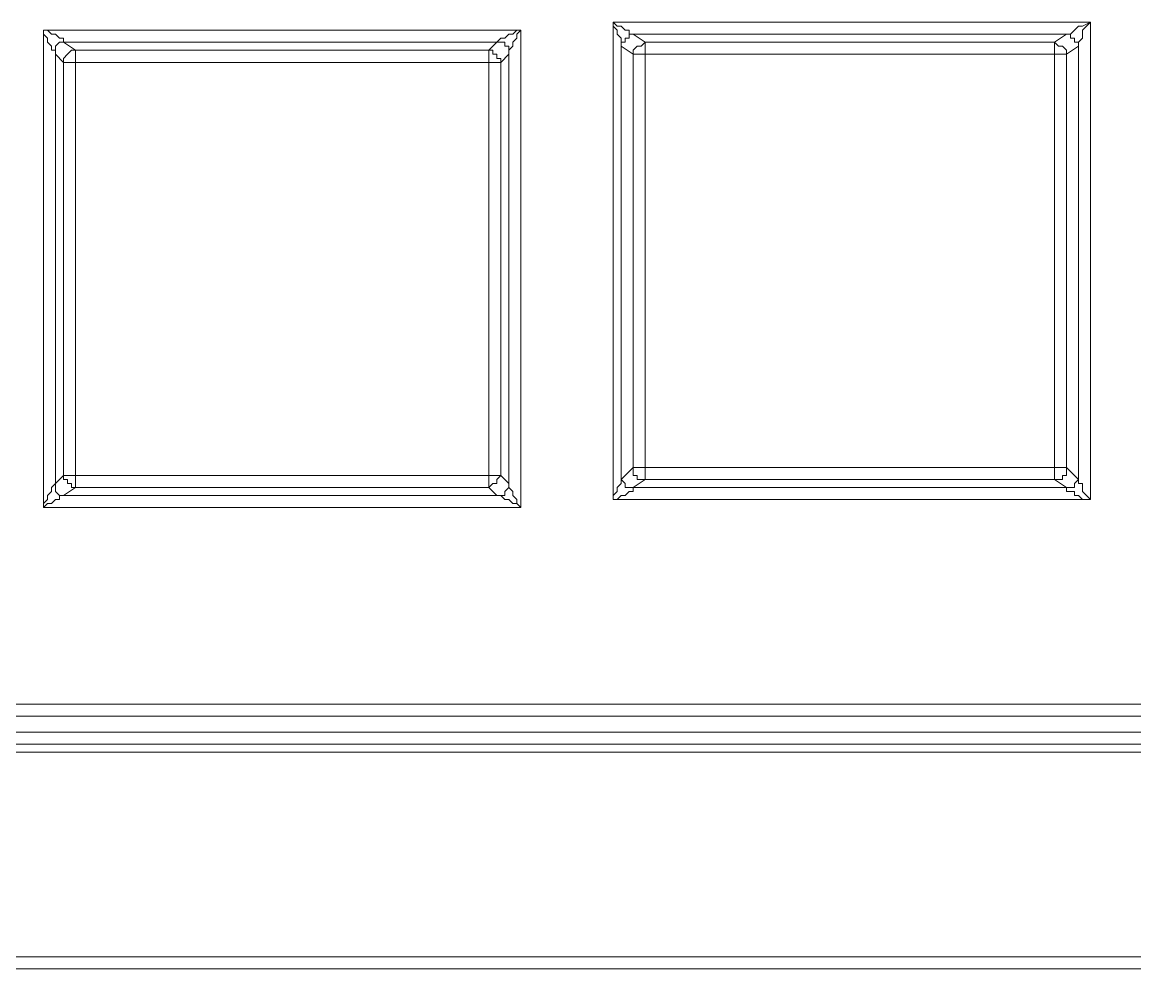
# Model space of a CAD drawing. Header units: centimetres. Extents: x -12.2 to 12.2, y -6.1 to 6.1.
# Drawn here: x -11.273 to -10.295, y -6.126 to -5.294 of the extents above; entities that cross this region are included whole.
import ezdxf

# ---------------------------------------------------------------- set-up
doc = ezdxf.new("R2010")
doc.units = ezdxf.units.CM
doc.header["$MEASUREMENT"] = 0
doc.layers.add('Camada 1', color=7, linetype='Continuous')

msp = doc.modelspace()

# ---------------------------------------------------------------- linework, layer by layer
at = {"layer": 'Camada 1', "lineweight": 9}
for points in [[(-11.25426, -5.30056), (-11.25426, -5.30056), (-10.83445, -5.30056), (-10.83445, -5.30056)], [(-11.25426, -5.72037), (-11.25426, -5.72037), (-11.25426, -5.30056), (-11.25426, -5.30056)], [(-10.83445, -5.30056), (-10.83445, -5.30056), (-10.83445, -5.72037), (-10.83445, -5.72037)], [(-10.75331, -5.29351), (-10.75331, -5.29351), (-10.33351, -5.29351), (-10.33351, -5.29351)], [(-10.75331, -5.71331), (-10.75331, -5.71331), (-10.75331, -5.29351), (-10.75331, -5.29351)], [(-10.33351, -5.29351), (-10.33351, -5.29351), (-10.33351, -5.71331), (-10.33351, -5.71331)], [(-10.85562, -5.31114), (-10.85562, -5.31114), (-11.23662, -5.31114), (-11.23662, -5.31114)], [(-11.23662, -5.31114), (-11.23662, -5.31114), (-11.22604, -5.3182), (-11.22604, -5.3182)], [(-10.86267, -5.3182), (-10.86267, -5.3182), (-10.85562, -5.31114), (-10.85562, -5.31114)], [(-10.35467, -5.30409), (-10.35467, -5.30409), (-10.73567, -5.30409), (-10.73567, -5.30409)], [(-10.73567, -5.30409), (-10.73567, -5.30409), (-10.72509, -5.31114), (-10.72509, -5.31114)], [(-10.72509, -5.31114), (-10.72509, -5.31114), (-10.36526, -5.31114), (-10.36526, -5.31114)], [(-10.36526, -5.31114), (-10.36526, -5.31114), (-10.35467, -5.30409), (-10.35467, -5.30409)], [(-11.22604, -5.3182), (-11.22604, -5.3182), (-10.86267, -5.3182), (-10.86267, -5.3182)], [(-10.74626, -5.31467), (-10.74626, -5.31467), (-10.74626, -5.69567), (-10.74626, -5.69567)], [(-10.73567, -5.32173), (-10.73567, -5.32173), (-10.74626, -5.31467), (-10.74626, -5.31467)], [(-10.34409, -5.31467), (-10.34409, -5.31467), (-10.35467, -5.32173), (-10.35467, -5.32173)], [(-10.34409, -5.69567), (-10.34409, -5.69567), (-10.34409, -5.31467), (-10.34409, -5.31467)], [(-11.24367, -5.32173), (-11.24367, -5.32173), (-11.24367, -5.6992), (-11.24367, -5.6992)], [(-11.23662, -5.32878), (-11.23662, -5.32878), (-11.24367, -5.32173), (-11.24367, -5.32173)], [(-11.23662, -5.69215), (-11.23662, -5.69215), (-11.23662, -5.32878), (-11.23662, -5.32878)], [(-11.22604, -5.32878), (-11.22604, -5.32878), (-11.22604, -5.69215), (-11.22604, -5.69215)], [(-10.86267, -5.32878), (-10.86267, -5.32878), (-11.22604, -5.32878), (-11.22604, -5.32878)], [(-10.86267, -5.69215), (-10.86267, -5.69215), (-10.86267, -5.32878), (-10.86267, -5.32878)], [(-10.84504, -5.32173), (-10.84504, -5.32173), (-10.85209, -5.32878), (-10.85209, -5.32878)], [(-10.85209, -5.32878), (-10.85209, -5.32878), (-10.85209, -5.69215), (-10.85209, -5.69215)], [(-10.84504, -5.6992), (-10.84504, -5.6992), (-10.84504, -5.32173), (-10.84504, -5.32173)], [(-10.73567, -5.68509), (-10.73567, -5.68509), (-10.73567, -5.32173), (-10.73567, -5.32173)], [(-10.72509, -5.32173), (-10.72509, -5.32173), (-10.72509, -5.68509), (-10.72509, -5.68509)], [(-10.36526, -5.32173), (-10.36526, -5.32173), (-10.72509, -5.32173), (-10.72509, -5.32173)], [(-10.36526, -5.68509), (-10.36526, -5.68509), (-10.36526, -5.32173), (-10.36526, -5.32173)], [(-10.35467, -5.32173), (-10.35467, -5.32173), (-10.35467, -5.68509), (-10.35467, -5.68509)], [(-11.24367, -5.6992), (-11.24367, -5.6992), (-11.23662, -5.69215), (-11.23662, -5.69215)], [(-11.22604, -5.69215), (-11.22604, -5.69215), (-10.86267, -5.69215), (-10.86267, -5.69215)], [(-10.85209, -5.69215), (-10.85209, -5.69215), (-10.84504, -5.6992), (-10.84504, -5.6992)], [(-10.74626, -5.69567), (-10.74626, -5.69567), (-10.73567, -5.68509), (-10.73567, -5.68509)], [(-10.72509, -5.68509), (-10.72509, -5.68509), (-10.36526, -5.68509), (-10.36526, -5.68509)], [(-10.35467, -5.68509), (-10.35467, -5.68509), (-10.34409, -5.69567), (-10.34409, -5.69567)], [(-11.22604, -5.70273), (-11.22604, -5.70273), (-11.23662, -5.70978), (-11.23662, -5.70978)], [(-10.86267, -5.70273), (-10.86267, -5.70273), (-11.22604, -5.70273), (-11.22604, -5.70273)], [(-10.85562, -5.70978), (-10.85562, -5.70978), (-10.86267, -5.70273), (-10.86267, -5.70273)], [(-10.72509, -5.69567), (-10.72509, -5.69567), (-10.73567, -5.70273), (-10.73567, -5.70273)], [(-10.73567, -5.70273), (-10.73567, -5.70273), (-10.35467, -5.70273), (-10.35467, -5.70273)], [(-10.36526, -5.69567), (-10.36526, -5.69567), (-10.72509, -5.69567), (-10.72509, -5.69567)], [(-10.35467, -5.70273), (-10.35467, -5.70273), (-10.36526, -5.69567), (-10.36526, -5.69567)], [(-11.23662, -5.70978), (-11.23662, -5.70978), (-10.85562, -5.70978), (-10.85562, -5.70978)], [(-10.83445, -5.72037), (-10.83445, -5.72037), (-11.25426, -5.72037), (-11.25426, -5.72037)], [(-10.33351, -5.71331), (-10.33351, -5.71331), (-10.75331, -5.71331), (-10.75331, -5.71331)], [(-11.83281, -5.89323), (-11.83281, -5.89323), (-3.97292, -5.89323), (-3.97292, -5.89323)], [(-3.97292, -5.90381), (-3.97292, -5.90381), (-11.83281, -5.90381), (-11.83281, -5.90381)], [(-3.94117, -5.91792), (-3.94117, -5.91792), (-11.86456, -5.91792), (-11.86456, -5.91792)], [(-11.86456, -5.92851), (-11.86456, -5.92851), (-3.94117, -5.92851), (-3.94117, -5.92851)], [(-3.94117, -5.93556), (-3.94117, -5.93556), (-11.86456, -5.93556), (-11.86456, -5.93556)], [(-11.86456, -6.11548), (-11.86456, -6.11548), (-3.94117, -6.11548), (-3.94117, -6.11548)], [(-3.94117, -6.12606), (-3.94117, -6.12606), (-11.86456, -6.12606), (-11.86456, -6.12606)]]:
    msp.add_open_spline(points, degree=3, dxfattribs=at)
for points, knots in [([(-11.25426, -5.30056), (-11.25426, -5.30056), (-11.25073, -5.30056), (-11.25073, -5.30056), (-11.25073, -5.30056), (-11.2472, -5.30409), (-11.2472, -5.30409), (-11.2472, -5.30409), (-11.24367, -5.30409), (-11.24367, -5.30409), (-11.24367, -5.30409), (-11.24015, -5.30762), (-11.24015, -5.30762), (-11.24015, -5.30762), (-11.23662, -5.30762), (-11.23662, -5.30762), (-11.23662, -5.30762), (-11.23662, -5.31114), (-11.23662, -5.31114)], [0, 0, 0, 0, 0.166667, 0.166667, 0.166667, 0.333333, 0.333333, 0.333333, 0.5, 0.5, 0.5, 0.666667, 0.666667, 0.666667, 0.833333, 0.833333, 0.833333, 1, 1, 1, 1]), ([(-11.24367, -5.32173), (-11.24367, -5.32173), (-11.24367, -5.3182), (-11.24367, -5.3182), (-11.24367, -5.3182), (-11.2472, -5.3182), (-11.2472, -5.3182), (-11.2472, -5.3182), (-11.2472, -5.31467), (-11.2472, -5.31467), (-11.2472, -5.31467), (-11.25073, -5.31114), (-11.25073, -5.31114), (-11.25073, -5.31114), (-11.25073, -5.30762), (-11.25073, -5.30762), (-11.25073, -5.30762), (-11.25426, -5.30409), (-11.25426, -5.30409), (-11.25426, -5.30409), (-11.25426, -5.30056), (-11.25426, -5.30056)], [0, 0, 0, 0, 0.142857, 0.142857, 0.142857, 0.285714, 0.285714, 0.285714, 0.428571, 0.428571, 0.428571, 0.571429, 0.571429, 0.571429, 0.714286, 0.714286, 0.714286, 0.857143, 0.857143, 0.857143, 1, 1, 1, 1]), ([(-10.85562, -5.31114), (-10.85562, -5.31114), (-10.85562, -5.31114), (-10.85562, -5.31114), (-10.85562, -5.31114), (-10.85209, -5.30762), (-10.85209, -5.30762), (-10.85209, -5.30762), (-10.84856, -5.30762), (-10.84856, -5.30762), (-10.84856, -5.30762), (-10.84504, -5.30409), (-10.84504, -5.30409), (-10.84504, -5.30409), (-10.84151, -5.30409), (-10.84151, -5.30409), (-10.84151, -5.30409), (-10.83798, -5.30056), (-10.83798, -5.30056), (-10.83798, -5.30056), (-10.83445, -5.30056), (-10.83445, -5.30056)], [0, 0, 0, 0, 0.142857, 0.142857, 0.142857, 0.285714, 0.285714, 0.285714, 0.428571, 0.428571, 0.428571, 0.571429, 0.571429, 0.571429, 0.714286, 0.714286, 0.714286, 0.857143, 0.857143, 0.857143, 1, 1, 1, 1]), ([(-10.83445, -5.30056), (-10.83445, -5.30056), (-10.83798, -5.30409), (-10.83798, -5.30409), (-10.83798, -5.30409), (-10.83798, -5.30762), (-10.83798, -5.30762), (-10.83798, -5.30762), (-10.84151, -5.31114), (-10.84151, -5.31114), (-10.84151, -5.31114), (-10.84151, -5.31467), (-10.84151, -5.31467), (-10.84151, -5.31467), (-10.84504, -5.3182), (-10.84504, -5.3182), (-10.84504, -5.3182), (-10.84504, -5.32173), (-10.84504, -5.32173)], [0, 0, 0, 0, 0.166667, 0.166667, 0.166667, 0.333333, 0.333333, 0.333333, 0.5, 0.5, 0.5, 0.666667, 0.666667, 0.666667, 0.833333, 0.833333, 0.833333, 1, 1, 1, 1]), ([(-10.75331, -5.29351), (-10.75331, -5.29351), (-10.74979, -5.29703), (-10.74979, -5.29703), (-10.74979, -5.29703), (-10.74626, -5.29703), (-10.74626, -5.29703), (-10.74626, -5.29703), (-10.74273, -5.30056), (-10.74273, -5.30056), (-10.74273, -5.30056), (-10.7392, -5.30056), (-10.7392, -5.30056), (-10.7392, -5.30056), (-10.7392, -5.30409), (-10.7392, -5.30409), (-10.7392, -5.30409), (-10.73567, -5.30409), (-10.73567, -5.30409)], [0, 0, 0, 0, 0.166667, 0.166667, 0.166667, 0.333333, 0.333333, 0.333333, 0.5, 0.5, 0.5, 0.666667, 0.666667, 0.666667, 0.833333, 0.833333, 0.833333, 1, 1, 1, 1]), ([(-10.74626, -5.31467), (-10.74626, -5.31467), (-10.74626, -5.31467), (-10.74626, -5.31467), (-10.74626, -5.31467), (-10.74626, -5.31114), (-10.74626, -5.31114), (-10.74626, -5.31114), (-10.74626, -5.30762), (-10.74626, -5.30762), (-10.74626, -5.30762), (-10.74979, -5.30409), (-10.74979, -5.30409), (-10.74979, -5.30409), (-10.74979, -5.30056), (-10.74979, -5.30056), (-10.74979, -5.30056), (-10.75331, -5.29703), (-10.75331, -5.29703), (-10.75331, -5.29703), (-10.75331, -5.29351), (-10.75331, -5.29351)], [0, 0, 0, 0, 0.142857, 0.142857, 0.142857, 0.285714, 0.285714, 0.285714, 0.428571, 0.428571, 0.428571, 0.571429, 0.571429, 0.571429, 0.714286, 0.714286, 0.714286, 0.857143, 0.857143, 0.857143, 1, 1, 1, 1]), ([(-10.35467, -5.30409), (-10.35467, -5.30409), (-10.35467, -5.30409), (-10.35467, -5.30409), (-10.35467, -5.30409), (-10.35115, -5.30409), (-10.35115, -5.30409), (-10.35115, -5.30409), (-10.34762, -5.30056), (-10.34762, -5.30056), (-10.34762, -5.30056), (-10.34409, -5.29703), (-10.34409, -5.29703), (-10.34409, -5.29703), (-10.34056, -5.29703), (-10.34056, -5.29703), (-10.34056, -5.29703), (-10.33351, -5.29351), (-10.33351, -5.29351)], [0, 0, 0, 0, 0.166667, 0.166667, 0.166667, 0.333333, 0.333333, 0.333333, 0.5, 0.5, 0.5, 0.666667, 0.666667, 0.666667, 0.833333, 0.833333, 0.833333, 1, 1, 1, 1]), ([(-10.33351, -5.29351), (-10.33351, -5.29351), (-10.33704, -5.29703), (-10.33704, -5.29703), (-10.33704, -5.29703), (-10.34056, -5.30056), (-10.34056, -5.30056), (-10.34056, -5.30056), (-10.34056, -5.30409), (-10.34056, -5.30409), (-10.34056, -5.30409), (-10.34056, -5.30762), (-10.34056, -5.30762), (-10.34056, -5.30762), (-10.34409, -5.31114), (-10.34409, -5.31114), (-10.34409, -5.31114), (-10.34409, -5.31467), (-10.34409, -5.31467)], [0, 0, 0, 0, 0.166667, 0.166667, 0.166667, 0.333333, 0.333333, 0.333333, 0.5, 0.5, 0.5, 0.666667, 0.666667, 0.666667, 0.833333, 0.833333, 0.833333, 1, 1, 1, 1]), ([(-11.24367, -5.32173), (-11.24367, -5.32173), (-11.24367, -5.3182), (-11.24367, -5.3182), (-11.24367, -5.3182), (-11.24367, -5.31467), (-11.24367, -5.31467), (-11.24367, -5.31467), (-11.24015, -5.31114), (-11.24015, -5.31114), (-11.24015, -5.31114), (-11.23662, -5.31114), (-11.23662, -5.31114)], [0, 0, 0, 0, 0.25, 0.25, 0.25, 0.5, 0.5, 0.5, 0.75, 0.75, 0.75, 1, 1, 1, 1]), ([(-10.84504, -5.32173), (-10.84504, -5.32173), (-10.84504, -5.3182), (-10.84504, -5.3182), (-10.84504, -5.3182), (-10.84504, -5.31467), (-10.84504, -5.31467), (-10.84504, -5.31467), (-10.84856, -5.31467), (-10.84856, -5.31467), (-10.84856, -5.31467), (-10.84856, -5.31114), (-10.84856, -5.31114), (-10.84856, -5.31114), (-10.85209, -5.31114), (-10.85209, -5.31114), (-10.85209, -5.31114), (-10.85562, -5.31114), (-10.85562, -5.31114)], [0, 0, 0, 0, 0.166667, 0.166667, 0.166667, 0.333333, 0.333333, 0.333333, 0.5, 0.5, 0.5, 0.666667, 0.666667, 0.666667, 0.833333, 0.833333, 0.833333, 1, 1, 1, 1]), ([(-10.73567, -5.30409), (-10.73567, -5.30409), (-10.73567, -5.30409), (-10.73567, -5.30409), (-10.73567, -5.30409), (-10.7392, -5.30409), (-10.7392, -5.30409), (-10.7392, -5.30409), (-10.7392, -5.30762), (-10.7392, -5.30762), (-10.7392, -5.30762), (-10.74273, -5.30762), (-10.74273, -5.30762), (-10.74273, -5.30762), (-10.74273, -5.31114), (-10.74273, -5.31114), (-10.74273, -5.31114), (-10.74626, -5.31114), (-10.74626, -5.31114), (-10.74626, -5.31114), (-10.74626, -5.31467), (-10.74626, -5.31467)], [0, 0, 0, 0, 0.142857, 0.142857, 0.142857, 0.285714, 0.285714, 0.285714, 0.428571, 0.428571, 0.428571, 0.571429, 0.571429, 0.571429, 0.714286, 0.714286, 0.714286, 0.857143, 0.857143, 0.857143, 1, 1, 1, 1]), ([(-10.72509, -5.31114), (-10.72509, -5.31114), (-10.72862, -5.31467), (-10.72862, -5.31467), (-10.72862, -5.31467), (-10.73215, -5.31467), (-10.73215, -5.31467), (-10.73215, -5.31467), (-10.73567, -5.3182), (-10.73567, -5.3182), (-10.73567, -5.3182), (-10.73567, -5.32173), (-10.73567, -5.32173)], [0, 0, 0, 0, 0.25, 0.25, 0.25, 0.5, 0.5, 0.5, 0.75, 0.75, 0.75, 1, 1, 1, 1]), ([(-10.72509, -5.31114), (-10.72509, -5.31114), (-10.72509, -5.31467), (-10.72509, -5.31467), (-10.72509, -5.31467), (-10.72509, -5.3182), (-10.72509, -5.3182), (-10.72509, -5.3182), (-10.72509, -5.32173), (-10.72509, -5.32173)], [0, 0, 0, 0, 0.333333, 0.333333, 0.333333, 0.666667, 0.666667, 0.666667, 1, 1, 1, 1]), ([(-10.36526, -5.31114), (-10.36526, -5.31114), (-10.36173, -5.31467), (-10.36173, -5.31467), (-10.36173, -5.31467), (-10.3582, -5.31467), (-10.3582, -5.31467), (-10.3582, -5.31467), (-10.35467, -5.3182), (-10.35467, -5.3182), (-10.35467, -5.3182), (-10.35467, -5.32173), (-10.35467, -5.32173)], [0, 0, 0, 0, 0.25, 0.25, 0.25, 0.5, 0.5, 0.5, 0.75, 0.75, 0.75, 1, 1, 1, 1]), ([(-10.36526, -5.31114), (-10.36526, -5.31114), (-10.36526, -5.31467), (-10.36526, -5.31467), (-10.36526, -5.31467), (-10.36526, -5.3182), (-10.36526, -5.3182), (-10.36526, -5.3182), (-10.36526, -5.32173), (-10.36526, -5.32173)], [0, 0, 0, 0, 0.333333, 0.333333, 0.333333, 0.666667, 0.666667, 0.666667, 1, 1, 1, 1]), ([(-10.35467, -5.30409), (-10.35467, -5.30409), (-10.35467, -5.30409), (-10.35467, -5.30409), (-10.35467, -5.30409), (-10.35115, -5.30409), (-10.35115, -5.30409), (-10.35115, -5.30409), (-10.35115, -5.30762), (-10.35115, -5.30762), (-10.35115, -5.30762), (-10.34762, -5.30762), (-10.34762, -5.30762), (-10.34762, -5.30762), (-10.34762, -5.31114), (-10.34762, -5.31114), (-10.34762, -5.31114), (-10.34409, -5.31114), (-10.34409, -5.31114), (-10.34409, -5.31114), (-10.34409, -5.31467), (-10.34409, -5.31467)], [0, 0, 0, 0, 0.142857, 0.142857, 0.142857, 0.285714, 0.285714, 0.285714, 0.428571, 0.428571, 0.428571, 0.571429, 0.571429, 0.571429, 0.714286, 0.714286, 0.714286, 0.857143, 0.857143, 0.857143, 1, 1, 1, 1]), ([(-11.23662, -5.32878), (-11.23662, -5.32878), (-11.23662, -5.32526), (-11.23662, -5.32526), (-11.23662, -5.32526), (-11.23309, -5.32173), (-11.23309, -5.32173), (-11.23309, -5.32173), (-11.22956, -5.3182), (-11.22956, -5.3182), (-11.22956, -5.3182), (-11.22604, -5.3182), (-11.22604, -5.3182)], [0, 0, 0, 0, 0.25, 0.25, 0.25, 0.5, 0.5, 0.5, 0.75, 0.75, 0.75, 1, 1, 1, 1]), ([(-11.22604, -5.32878), (-11.22604, -5.32878), (-11.22604, -5.32526), (-11.22604, -5.32526), (-11.22604, -5.32526), (-11.22604, -5.32173), (-11.22604, -5.32173), (-11.22604, -5.32173), (-11.22604, -5.3182), (-11.22604, -5.3182)], [0, 0, 0, 0, 0.333333, 0.333333, 0.333333, 0.666667, 0.666667, 0.666667, 1, 1, 1, 1]), ([(-10.85209, -5.32878), (-10.85209, -5.32878), (-10.85209, -5.32526), (-10.85209, -5.32526), (-10.85209, -5.32526), (-10.85562, -5.32526), (-10.85562, -5.32526), (-10.85562, -5.32526), (-10.85562, -5.32173), (-10.85562, -5.32173), (-10.85562, -5.32173), (-10.85915, -5.32173), (-10.85915, -5.32173), (-10.85915, -5.32173), (-10.85915, -5.3182), (-10.85915, -5.3182), (-10.85915, -5.3182), (-10.86267, -5.3182), (-10.86267, -5.3182)], [0, 0, 0, 0, 0.166667, 0.166667, 0.166667, 0.333333, 0.333333, 0.333333, 0.5, 0.5, 0.5, 0.666667, 0.666667, 0.666667, 0.833333, 0.833333, 0.833333, 1, 1, 1, 1]), ([(-10.86267, -5.32878), (-10.86267, -5.32878), (-10.86267, -5.32526), (-10.86267, -5.32526), (-10.86267, -5.32526), (-10.86267, -5.32173), (-10.86267, -5.32173), (-10.86267, -5.32173), (-10.86267, -5.3182), (-10.86267, -5.3182)], [0, 0, 0, 0, 0.333333, 0.333333, 0.333333, 0.666667, 0.666667, 0.666667, 1, 1, 1, 1]), ([(-11.23662, -5.32878), (-11.23662, -5.32878), (-11.23662, -5.32878), (-11.23662, -5.32878), (-11.23662, -5.32878), (-11.23309, -5.32878), (-11.23309, -5.32878), (-11.23309, -5.32878), (-11.22956, -5.32878), (-11.22956, -5.32878), (-11.22956, -5.32878), (-11.22604, -5.32878), (-11.22604, -5.32878)], [0, 0, 0, 0, 0.25, 0.25, 0.25, 0.5, 0.5, 0.5, 0.75, 0.75, 0.75, 1, 1, 1, 1]), ([(-10.86267, -5.32878), (-10.86267, -5.32878), (-10.86267, -5.32878), (-10.86267, -5.32878), (-10.86267, -5.32878), (-10.85915, -5.32878), (-10.85915, -5.32878), (-10.85915, -5.32878), (-10.85562, -5.32878), (-10.85562, -5.32878), (-10.85562, -5.32878), (-10.85209, -5.32878), (-10.85209, -5.32878)], [0, 0, 0, 0, 0.25, 0.25, 0.25, 0.5, 0.5, 0.5, 0.75, 0.75, 0.75, 1, 1, 1, 1]), ([(-10.73567, -5.32173), (-10.73567, -5.32173), (-10.73567, -5.32173), (-10.73567, -5.32173), (-10.73567, -5.32173), (-10.73215, -5.32173), (-10.73215, -5.32173), (-10.73215, -5.32173), (-10.72862, -5.32173), (-10.72862, -5.32173), (-10.72862, -5.32173), (-10.72509, -5.32173), (-10.72509, -5.32173)], [0, 0, 0, 0, 0.25, 0.25, 0.25, 0.5, 0.5, 0.5, 0.75, 0.75, 0.75, 1, 1, 1, 1]), ([(-10.36526, -5.32173), (-10.36526, -5.32173), (-10.36173, -5.32173), (-10.36173, -5.32173), (-10.36173, -5.32173), (-10.3582, -5.32173), (-10.3582, -5.32173), (-10.3582, -5.32173), (-10.35467, -5.32173), (-10.35467, -5.32173)], [0, 0, 0, 0, 0.333333, 0.333333, 0.333333, 0.666667, 0.666667, 0.666667, 1, 1, 1, 1]), ([(-11.23662, -5.69215), (-11.23662, -5.69215), (-11.23662, -5.69215), (-11.23662, -5.69215), (-11.23662, -5.69215), (-11.23662, -5.69567), (-11.23662, -5.69567), (-11.23662, -5.69567), (-11.23309, -5.69567), (-11.23309, -5.69567), (-11.23309, -5.69567), (-11.23309, -5.6992), (-11.23309, -5.6992), (-11.23309, -5.6992), (-11.22956, -5.6992), (-11.22956, -5.6992), (-11.22956, -5.6992), (-11.22956, -5.70273), (-11.22956, -5.70273), (-11.22956, -5.70273), (-11.22604, -5.70273), (-11.22604, -5.70273)], [0, 0, 0, 0, 0.142857, 0.142857, 0.142857, 0.285714, 0.285714, 0.285714, 0.428571, 0.428571, 0.428571, 0.571429, 0.571429, 0.571429, 0.714286, 0.714286, 0.714286, 0.857143, 0.857143, 0.857143, 1, 1, 1, 1]), ([(-11.23662, -5.69215), (-11.23662, -5.69215), (-11.23662, -5.69215), (-11.23662, -5.69215), (-11.23662, -5.69215), (-11.23309, -5.69215), (-11.23309, -5.69215), (-11.23309, -5.69215), (-11.22956, -5.69215), (-11.22956, -5.69215), (-11.22956, -5.69215), (-11.22604, -5.69215), (-11.22604, -5.69215)], [0, 0, 0, 0, 0.25, 0.25, 0.25, 0.5, 0.5, 0.5, 0.75, 0.75, 0.75, 1, 1, 1, 1]), ([(-11.22604, -5.70273), (-11.22604, -5.70273), (-11.22604, -5.70273), (-11.22604, -5.70273), (-11.22604, -5.70273), (-11.22604, -5.6992), (-11.22604, -5.6992), (-11.22604, -5.6992), (-11.22604, -5.69567), (-11.22604, -5.69567), (-11.22604, -5.69567), (-11.22604, -5.69215), (-11.22604, -5.69215)], [0, 0, 0, 0, 0.25, 0.25, 0.25, 0.5, 0.5, 0.5, 0.75, 0.75, 0.75, 1, 1, 1, 1]), ([(-10.86267, -5.70273), (-10.86267, -5.70273), (-10.86267, -5.70273), (-10.86267, -5.70273), (-10.86267, -5.70273), (-10.85915, -5.6992), (-10.85915, -5.6992), (-10.85915, -5.6992), (-10.85562, -5.6992), (-10.85562, -5.6992), (-10.85562, -5.6992), (-10.85562, -5.69567), (-10.85562, -5.69567), (-10.85562, -5.69567), (-10.85209, -5.69215), (-10.85209, -5.69215)], [0, 0, 0, 0, 0.2, 0.2, 0.2, 0.4, 0.4, 0.4, 0.6, 0.6, 0.6, 0.8, 0.8, 0.8, 1, 1, 1, 1]), ([(-10.86267, -5.70273), (-10.86267, -5.70273), (-10.86267, -5.70273), (-10.86267, -5.70273), (-10.86267, -5.70273), (-10.86267, -5.6992), (-10.86267, -5.6992), (-10.86267, -5.6992), (-10.86267, -5.69567), (-10.86267, -5.69567), (-10.86267, -5.69567), (-10.86267, -5.69215), (-10.86267, -5.69215)], [0, 0, 0, 0, 0.25, 0.25, 0.25, 0.5, 0.5, 0.5, 0.75, 0.75, 0.75, 1, 1, 1, 1]), ([(-10.86267, -5.69215), (-10.86267, -5.69215), (-10.86267, -5.69215), (-10.86267, -5.69215), (-10.86267, -5.69215), (-10.85915, -5.69215), (-10.85915, -5.69215), (-10.85915, -5.69215), (-10.85562, -5.69215), (-10.85562, -5.69215), (-10.85562, -5.69215), (-10.85209, -5.69215), (-10.85209, -5.69215)], [0, 0, 0, 0, 0.25, 0.25, 0.25, 0.5, 0.5, 0.5, 0.75, 0.75, 0.75, 1, 1, 1, 1]), ([(-10.73567, -5.68509), (-10.73567, -5.68509), (-10.73567, -5.68862), (-10.73567, -5.68862), (-10.73567, -5.68862), (-10.73567, -5.69215), (-10.73567, -5.69215), (-10.73567, -5.69215), (-10.73215, -5.69215), (-10.73215, -5.69215), (-10.73215, -5.69215), (-10.73215, -5.69567), (-10.73215, -5.69567), (-10.73215, -5.69567), (-10.72862, -5.69567), (-10.72862, -5.69567), (-10.72862, -5.69567), (-10.72509, -5.69567), (-10.72509, -5.69567)], [0, 0, 0, 0, 0.166667, 0.166667, 0.166667, 0.333333, 0.333333, 0.333333, 0.5, 0.5, 0.5, 0.666667, 0.666667, 0.666667, 0.833333, 0.833333, 0.833333, 1, 1, 1, 1]), ([(-10.73567, -5.68509), (-10.73567, -5.68509), (-10.73567, -5.68509), (-10.73567, -5.68509), (-10.73567, -5.68509), (-10.73215, -5.68509), (-10.73215, -5.68509), (-10.73215, -5.68509), (-10.72862, -5.68509), (-10.72862, -5.68509), (-10.72862, -5.68509), (-10.72509, -5.68509), (-10.72509, -5.68509)], [0, 0, 0, 0, 0.25, 0.25, 0.25, 0.5, 0.5, 0.5, 0.75, 0.75, 0.75, 1, 1, 1, 1]), ([(-10.72509, -5.68509), (-10.72509, -5.68509), (-10.72509, -5.68862), (-10.72509, -5.68862), (-10.72509, -5.68862), (-10.72509, -5.69215), (-10.72509, -5.69215), (-10.72509, -5.69215), (-10.72509, -5.69567), (-10.72509, -5.69567)], [0, 0, 0, 0, 0.333333, 0.333333, 0.333333, 0.666667, 0.666667, 0.666667, 1, 1, 1, 1]), ([(-10.36526, -5.69567), (-10.36526, -5.69567), (-10.36173, -5.69567), (-10.36173, -5.69567), (-10.36173, -5.69567), (-10.3582, -5.69567), (-10.3582, -5.69567), (-10.3582, -5.69567), (-10.3582, -5.69215), (-10.3582, -5.69215), (-10.3582, -5.69215), (-10.35467, -5.69215), (-10.35467, -5.69215), (-10.35467, -5.69215), (-10.35467, -5.68862), (-10.35467, -5.68862), (-10.35467, -5.68862), (-10.35467, -5.68509), (-10.35467, -5.68509)], [0, 0, 0, 0, 0.166667, 0.166667, 0.166667, 0.333333, 0.333333, 0.333333, 0.5, 0.5, 0.5, 0.666667, 0.666667, 0.666667, 0.833333, 0.833333, 0.833333, 1, 1, 1, 1]), ([(-10.36526, -5.68509), (-10.36526, -5.68509), (-10.36526, -5.68862), (-10.36526, -5.68862), (-10.36526, -5.68862), (-10.36526, -5.69215), (-10.36526, -5.69215), (-10.36526, -5.69215), (-10.36526, -5.69567), (-10.36526, -5.69567)], [0, 0, 0, 0, 0.333333, 0.333333, 0.333333, 0.666667, 0.666667, 0.666667, 1, 1, 1, 1]), ([(-10.36526, -5.68509), (-10.36526, -5.68509), (-10.36173, -5.68509), (-10.36173, -5.68509), (-10.36173, -5.68509), (-10.3582, -5.68509), (-10.3582, -5.68509), (-10.3582, -5.68509), (-10.35467, -5.68509), (-10.35467, -5.68509)], [0, 0, 0, 0, 0.333333, 0.333333, 0.333333, 0.666667, 0.666667, 0.666667, 1, 1, 1, 1]), ([(-11.25426, -5.72037), (-11.25426, -5.72037), (-11.25426, -5.71684), (-11.25426, -5.71684), (-11.25426, -5.71684), (-11.25073, -5.71331), (-11.25073, -5.71331), (-11.25073, -5.71331), (-11.25073, -5.70978), (-11.25073, -5.70978), (-11.25073, -5.70978), (-11.2472, -5.70626), (-11.2472, -5.70626), (-11.2472, -5.70626), (-11.2472, -5.70273), (-11.2472, -5.70273), (-11.2472, -5.70273), (-11.24367, -5.6992), (-11.24367, -5.6992)], [0, 0, 0, 0, 0.166667, 0.166667, 0.166667, 0.333333, 0.333333, 0.333333, 0.5, 0.5, 0.5, 0.666667, 0.666667, 0.666667, 0.833333, 0.833333, 0.833333, 1, 1, 1, 1]), ([(-11.24367, -5.6992), (-11.24367, -5.6992), (-11.24367, -5.70273), (-11.24367, -5.70273), (-11.24367, -5.70273), (-11.24367, -5.70626), (-11.24367, -5.70626), (-11.24367, -5.70626), (-11.24015, -5.70978), (-11.24015, -5.70978), (-11.24015, -5.70978), (-11.23662, -5.70978), (-11.23662, -5.70978)], [0, 0, 0, 0, 0.25, 0.25, 0.25, 0.5, 0.5, 0.5, 0.75, 0.75, 0.75, 1, 1, 1, 1]), ([(-10.85562, -5.70978), (-10.85562, -5.70978), (-10.85209, -5.70978), (-10.85209, -5.70978), (-10.85209, -5.70978), (-10.84856, -5.70978), (-10.84856, -5.70978), (-10.84856, -5.70978), (-10.84856, -5.70626), (-10.84856, -5.70626), (-10.84856, -5.70626), (-10.84504, -5.70273), (-10.84504, -5.70273), (-10.84504, -5.70273), (-10.84504, -5.6992), (-10.84504, -5.6992)], [0, 0, 0, 0, 0.2, 0.2, 0.2, 0.4, 0.4, 0.4, 0.6, 0.6, 0.6, 0.8, 0.8, 0.8, 1, 1, 1, 1]), ([(-10.84504, -5.6992), (-10.84504, -5.6992), (-10.84504, -5.6992), (-10.84504, -5.6992), (-10.84504, -5.6992), (-10.84504, -5.70273), (-10.84504, -5.70273), (-10.84504, -5.70273), (-10.84151, -5.70626), (-10.84151, -5.70626), (-10.84151, -5.70626), (-10.84151, -5.70978), (-10.84151, -5.70978), (-10.84151, -5.70978), (-10.83798, -5.71331), (-10.83798, -5.71331), (-10.83798, -5.71331), (-10.83798, -5.71684), (-10.83798, -5.71684), (-10.83798, -5.71684), (-10.83445, -5.72037), (-10.83445, -5.72037)], [0, 0, 0, 0, 0.142857, 0.142857, 0.142857, 0.285714, 0.285714, 0.285714, 0.428571, 0.428571, 0.428571, 0.571429, 0.571429, 0.571429, 0.714286, 0.714286, 0.714286, 0.857143, 0.857143, 0.857143, 1, 1, 1, 1]), ([(-10.75331, -5.71331), (-10.75331, -5.71331), (-10.75331, -5.70978), (-10.75331, -5.70978), (-10.75331, -5.70978), (-10.74979, -5.70626), (-10.74979, -5.70626), (-10.74979, -5.70626), (-10.74979, -5.70273), (-10.74979, -5.70273), (-10.74979, -5.70273), (-10.74626, -5.6992), (-10.74626, -5.6992), (-10.74626, -5.6992), (-10.74626, -5.69567), (-10.74626, -5.69567)], [0, 0, 0, 0, 0.2, 0.2, 0.2, 0.4, 0.4, 0.4, 0.6, 0.6, 0.6, 0.8, 0.8, 0.8, 1, 1, 1, 1]), ([(-10.73567, -5.70273), (-10.73567, -5.70273), (-10.73567, -5.70273), (-10.73567, -5.70273), (-10.73567, -5.70273), (-10.73567, -5.70626), (-10.73567, -5.70626), (-10.73567, -5.70626), (-10.7392, -5.70626), (-10.7392, -5.70626), (-10.7392, -5.70626), (-10.74273, -5.70978), (-10.74273, -5.70978), (-10.74273, -5.70978), (-10.74626, -5.70978), (-10.74626, -5.70978), (-10.74626, -5.70978), (-10.74979, -5.71331), (-10.74979, -5.71331), (-10.74979, -5.71331), (-10.75331, -5.71331), (-10.75331, -5.71331)], [0, 0, 0, 0, 0.142857, 0.142857, 0.142857, 0.285714, 0.285714, 0.285714, 0.428571, 0.428571, 0.428571, 0.571429, 0.571429, 0.571429, 0.714286, 0.714286, 0.714286, 0.857143, 0.857143, 0.857143, 1, 1, 1, 1]), ([(-10.74626, -5.69567), (-10.74626, -5.69567), (-10.74626, -5.69567), (-10.74626, -5.69567), (-10.74626, -5.69567), (-10.74273, -5.6992), (-10.74273, -5.6992), (-10.74273, -5.6992), (-10.74273, -5.70273), (-10.74273, -5.70273), (-10.74273, -5.70273), (-10.7392, -5.70273), (-10.7392, -5.70273), (-10.7392, -5.70273), (-10.73567, -5.70273), (-10.73567, -5.70273)], [0, 0, 0, 0, 0.2, 0.2, 0.2, 0.4, 0.4, 0.4, 0.6, 0.6, 0.6, 0.8, 0.8, 0.8, 1, 1, 1, 1]), ([(-10.35467, -5.70273), (-10.35467, -5.70273), (-10.35467, -5.70273), (-10.35467, -5.70273), (-10.35467, -5.70273), (-10.35115, -5.70273), (-10.35115, -5.70273), (-10.35115, -5.70273), (-10.34762, -5.70273), (-10.34762, -5.70273), (-10.34762, -5.70273), (-10.34762, -5.6992), (-10.34762, -5.6992), (-10.34762, -5.6992), (-10.34409, -5.69567), (-10.34409, -5.69567)], [0, 0, 0, 0, 0.2, 0.2, 0.2, 0.4, 0.4, 0.4, 0.6, 0.6, 0.6, 0.8, 0.8, 0.8, 1, 1, 1, 1]), ([(-10.33351, -5.71331), (-10.33351, -5.71331), (-10.34056, -5.71331), (-10.34056, -5.71331), (-10.34056, -5.71331), (-10.34409, -5.70978), (-10.34409, -5.70978), (-10.34409, -5.70978), (-10.34762, -5.70978), (-10.34762, -5.70978), (-10.34762, -5.70978), (-10.34762, -5.70626), (-10.34762, -5.70626), (-10.34762, -5.70626), (-10.35115, -5.70626), (-10.35115, -5.70626), (-10.35115, -5.70626), (-10.35467, -5.70626), (-10.35467, -5.70626), (-10.35467, -5.70626), (-10.35467, -5.70273), (-10.35467, -5.70273)], [0, 0, 0, 0, 0.142857, 0.142857, 0.142857, 0.285714, 0.285714, 0.285714, 0.428571, 0.428571, 0.428571, 0.571429, 0.571429, 0.571429, 0.714286, 0.714286, 0.714286, 0.857143, 0.857143, 0.857143, 1, 1, 1, 1]), ([(-10.34409, -5.69567), (-10.34409, -5.69567), (-10.34409, -5.69567), (-10.34409, -5.69567), (-10.34409, -5.69567), (-10.34409, -5.6992), (-10.34409, -5.6992), (-10.34409, -5.6992), (-10.34056, -5.6992), (-10.34056, -5.6992), (-10.34056, -5.6992), (-10.34056, -5.70273), (-10.34056, -5.70273), (-10.34056, -5.70273), (-10.34056, -5.70626), (-10.34056, -5.70626), (-10.34056, -5.70626), (-10.33704, -5.70978), (-10.33704, -5.70978), (-10.33704, -5.70978), (-10.33351, -5.71331), (-10.33351, -5.71331)], [0, 0, 0, 0, 0.142857, 0.142857, 0.142857, 0.285714, 0.285714, 0.285714, 0.428571, 0.428571, 0.428571, 0.571429, 0.571429, 0.571429, 0.714286, 0.714286, 0.714286, 0.857143, 0.857143, 0.857143, 1, 1, 1, 1]), ([(-11.23662, -5.70978), (-11.23662, -5.70978), (-11.23662, -5.70978), (-11.23662, -5.70978), (-11.23662, -5.70978), (-11.24015, -5.70978), (-11.24015, -5.70978), (-11.24015, -5.70978), (-11.24015, -5.71331), (-11.24015, -5.71331), (-11.24015, -5.71331), (-11.24367, -5.71331), (-11.24367, -5.71331), (-11.24367, -5.71331), (-11.2472, -5.71684), (-11.2472, -5.71684), (-11.2472, -5.71684), (-11.25073, -5.71684), (-11.25073, -5.71684), (-11.25073, -5.71684), (-11.25426, -5.72037), (-11.25426, -5.72037)], [0, 0, 0, 0, 0.142857, 0.142857, 0.142857, 0.285714, 0.285714, 0.285714, 0.428571, 0.428571, 0.428571, 0.571429, 0.571429, 0.571429, 0.714286, 0.714286, 0.714286, 0.857143, 0.857143, 0.857143, 1, 1, 1, 1]), ([(-10.83445, -5.72037), (-10.83445, -5.72037), (-10.83798, -5.71684), (-10.83798, -5.71684), (-10.83798, -5.71684), (-10.84151, -5.71684), (-10.84151, -5.71684), (-10.84151, -5.71684), (-10.84504, -5.71331), (-10.84504, -5.71331), (-10.84504, -5.71331), (-10.84856, -5.71331), (-10.84856, -5.71331), (-10.84856, -5.71331), (-10.85209, -5.70978), (-10.85209, -5.70978), (-10.85209, -5.70978), (-10.85562, -5.70978), (-10.85562, -5.70978)], [0, 0, 0, 0, 0.166667, 0.166667, 0.166667, 0.333333, 0.333333, 0.333333, 0.5, 0.5, 0.5, 0.666667, 0.666667, 0.666667, 0.833333, 0.833333, 0.833333, 1, 1, 1, 1])]:
    msp.add_open_spline(points, degree=3, knots=knots, dxfattribs=at)

doc.saveas('drawing.dxf')
